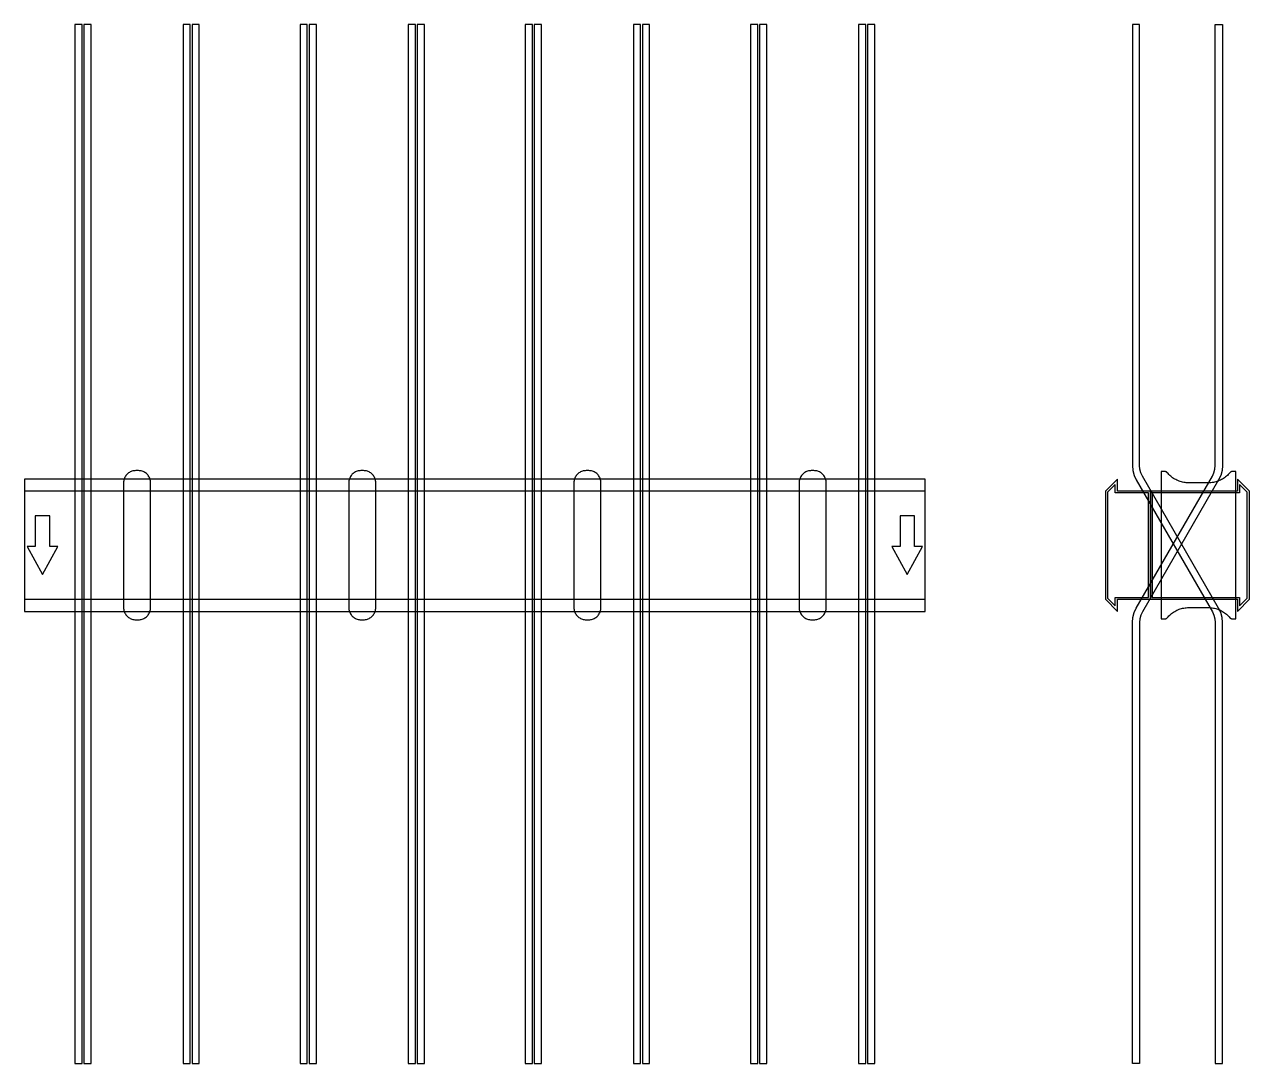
# Model space of a CAD drawing. Extents: x 0 to 1360, y -576 to 578.
import ezdxf

# ---------------------------------------------------------------- set-up
doc = ezdxf.new("R2010")
doc.units = 0
doc.layers.add('Halfen', color=7, linetype='CONTINUOUS')

msp = doc.modelspace()

# ---------------------------------------------------------------- linework, layer by layer
at = {"layer": 'Halfen', "color": 7}
for points in [[(64, -575.609), (64, 578.25), (56, 578.25), (56, -575.609)], [(74, -575.609), (74, 578.25), (66, 578.25), (66, -575.609)], [(184, -575.609), (184, 578.25), (176, 578.25), (176, -575.609)], [(194, -575.609), (194, 578.25), (186, 578.25), (186, -575.609)], [(314, -575.609), (314, 578.25), (306, 578.25), (306, -575.609)], [(324, -575.609), (324, 578.25), (316, 578.25), (316, -575.609)], [(434, -575.609), (434, 578.25), (426, 578.25), (426, -575.609)], [(444, -575.609), (444, 578.25), (436, 578.25), (436, -575.609)], [(564, -575.609), (564, 578.25), (556, 578.25), (556, -575.609)], [(574, -575.609), (574, 578.25), (566, 578.25), (566, -575.609)], [(684, -575.609), (684, 578.25), (676, 578.25), (676, -575.609)], [(694, -575.609), (694, 578.25), (686, 578.25), (686, -575.609)], [(814, -575.609), (814, 578.25), (806, 578.25), (806, -575.609)], [(824, -575.609), (824, 578.25), (816, 578.25), (816, -575.609)], [(934, -575.609), (934, 578.25), (926, 578.25), (926, -575.609)], [(944, -575.609), (944, 578.25), (936, 578.25), (936, -575.609)], [(1330, -575.609), (1330, -85.856), (1329.514, -80.3), (1328.07, -74.912), (1325.713, -69.856), (1241.215, 76.497), (1239.447, 80.289), (1238.365, 84.33), (1238, 88.497), (1238, 578.25), (1230, 578.25), (1230, 88.497), (1230.486, 82.941), (1231.93, 77.553), (1234.287, 72.497), (1318.785, -73.856), (1320.553, -77.648), (1321.635, -81.689), (1322, -85.856), (1322, -575.609)], [(1230, -575.609), (1230, -85.856), (1230.486, -80.3), (1231.93, -74.912), (1234.287, -69.856), (1318.785, 76.497), (1320.553, 80.289), (1321.635, 84.33), (1322, 88.497), (1322, 578.25), (1330, 578.25), (1330, 88.497), (1329.514, 82.941), (1328.07, 77.553), (1325.713, 72.497), (1241.215, -73.856), (1239.447, -77.648), (1238.365, -81.689), (1238, -85.856), (1238, -575.609)], [(140, -69.3), (140, -56.8), (140, 69.3), (139.958, 70.359), (139.834, 71.412), (139.627, 72.452), (139.339, 73.472), (138.972, 74.466), (138.529, 75.429), (138.011, 76.354), (137.422, 77.235), (136.765, 78.068), (136.046, 78.846), (135.268, 79.565), (134.435, 80.222), (133.554, 80.811), (132.629, 81.329), (131.666, 81.772), (130.672, 82.139), (129.652, 82.427), (128.612, 82.634), (127.559, 82.758), (126.5, 82.8), (123.5, 82.8), (122.441, 82.758), (121.388, 82.634), (120.348, 82.427), (119.328, 82.139), (118.334, 81.772), (117.371, 81.329), (116.446, 80.811), (115.565, 80.222), (114.732, 79.565), (113.954, 78.846), (113.235, 78.068), (112.578, 77.235), (111.989, 76.354), (111.471, 75.429), (111.028, 74.466), (110.661, 73.472), (110.373, 72.452), (110.166, 71.412), (110.042, 70.359), (110, 69.3), (110, -56.8), (110, -69.3), (110.042, -70.359), (110.166, -71.412), (110.373, -72.452), (110.661, -73.472), (111.028, -74.466), (111.471, -75.429), (111.989, -76.354), (112.578, -77.235), (113.235, -78.068), (113.954, -78.846), (114.732, -79.565), (115.565, -80.222), (116.446, -80.811), (117.371, -81.329), (118.334, -81.772), (119.328, -82.139), (120.348, -82.427), (121.388, -82.634), (122.441, -82.758), (123.5, -82.8), (126.5, -82.8), (127.559, -82.758), (128.612, -82.634), (129.652, -82.427), (130.672, -82.139), (131.666, -81.772), (132.629, -81.329), (133.554, -80.811), (134.435, -80.222), (135.268, -79.565), (136.046, -78.846), (136.765, -78.068), (137.422, -77.235), (138.011, -76.354), (138.529, -75.429), (138.972, -74.466), (139.339, -73.472), (139.627, -72.452), (139.834, -71.412), (139.958, -70.359), (140, -69.3)], [(390, -69.3), (390, -56.8), (390, 69.3), (389.958, 70.359), (389.834, 71.412), (389.627, 72.452), (389.339, 73.472), (388.972, 74.466), (388.529, 75.429), (388.011, 76.354), (387.422, 77.235), (386.765, 78.068), (386.046, 78.846), (385.268, 79.565), (384.435, 80.222), (383.554, 80.811), (382.629, 81.329), (381.666, 81.772), (380.672, 82.139), (379.652, 82.427), (378.612, 82.634), (377.559, 82.758), (376.5, 82.8), (373.5, 82.8), (372.441, 82.758), (371.388, 82.634), (370.348, 82.427), (369.328, 82.139), (368.334, 81.772), (367.371, 81.329), (366.446, 80.811), (365.565, 80.222), (364.732, 79.565), (363.954, 78.846), (363.235, 78.068), (362.578, 77.235), (361.989, 76.354), (361.471, 75.429), (361.028, 74.466), (360.661, 73.472), (360.373, 72.452), (360.166, 71.412), (360.042, 70.359), (360, 69.3), (360, -56.8), (360, -69.3), (360.042, -70.359), (360.166, -71.412), (360.373, -72.452), (360.661, -73.472), (361.028, -74.466), (361.471, -75.429), (361.989, -76.354), (362.578, -77.235), (363.235, -78.068), (363.954, -78.846), (364.732, -79.565), (365.565, -80.222), (366.446, -80.811), (367.371, -81.329), (368.334, -81.772), (369.328, -82.139), (370.348, -82.427), (371.388, -82.634), (372.441, -82.758), (373.5, -82.8), (376.5, -82.8), (377.559, -82.758), (378.612, -82.634), (379.652, -82.427), (380.672, -82.139), (381.666, -81.772), (382.629, -81.329), (383.554, -80.811), (384.435, -80.222), (385.268, -79.565), (386.046, -78.846), (386.765, -78.068), (387.422, -77.235), (388.011, -76.354), (388.529, -75.429), (388.972, -74.466), (389.339, -73.472), (389.627, -72.452), (389.834, -71.412), (389.958, -70.359), (390, -69.3)], [(640, -69.3), (640, -56.8), (640, 69.3), (639.958, 70.359), (639.834, 71.412), (639.627, 72.452), (639.339, 73.472), (638.972, 74.466), (638.529, 75.429), (638.011, 76.354), (637.422, 77.235), (636.765, 78.068), (636.046, 78.846), (635.268, 79.565), (634.435, 80.222), (633.554, 80.811), (632.629, 81.329), (631.666, 81.772), (630.672, 82.139), (629.652, 82.427), (628.612, 82.634), (627.559, 82.758), (626.5, 82.8), (623.5, 82.8), (622.441, 82.758), (621.388, 82.634), (620.348, 82.427), (619.328, 82.139), (618.334, 81.772), (617.371, 81.329), (616.446, 80.811), (615.565, 80.222), (614.732, 79.565), (613.954, 78.846), (613.235, 78.068), (612.578, 77.235), (611.989, 76.354), (611.471, 75.429), (611.028, 74.466), (610.661, 73.472), (610.373, 72.452), (610.166, 71.412), (610.042, 70.359), (610, 69.3), (610, -56.8), (610, -69.3), (610.042, -70.359), (610.166, -71.412), (610.373, -72.452), (610.661, -73.472), (611.028, -74.466), (611.471, -75.429), (611.989, -76.354), (612.578, -77.235), (613.235, -78.068), (613.954, -78.846), (614.732, -79.565), (615.565, -80.222), (616.446, -80.811), (617.371, -81.329), (618.334, -81.772), (619.328, -82.139), (620.348, -82.427), (621.388, -82.634), (622.441, -82.758), (623.5, -82.8), (626.5, -82.8), (627.559, -82.758), (628.612, -82.634), (629.652, -82.427), (630.672, -82.139), (631.666, -81.772), (632.629, -81.329), (633.554, -80.811), (634.435, -80.222), (635.268, -79.565), (636.046, -78.846), (636.765, -78.068), (637.422, -77.235), (638.011, -76.354), (638.529, -75.429), (638.972, -74.466), (639.339, -73.472), (639.627, -72.452), (639.834, -71.412), (639.958, -70.359), (640, -69.3)], [(890, -69.3), (890, -56.8), (890, 69.3), (889.958, 70.359), (889.834, 71.412), (889.627, 72.452), (889.339, 73.472), (888.972, 74.466), (888.529, 75.429), (888.011, 76.354), (887.422, 77.235), (886.765, 78.068), (886.046, 78.846), (885.268, 79.565), (884.435, 80.222), (883.554, 80.811), (882.629, 81.329), (881.666, 81.772), (880.672, 82.139), (879.652, 82.427), (878.612, 82.634), (877.559, 82.758), (876.5, 82.8), (873.5, 82.8), (872.441, 82.758), (871.388, 82.634), (870.348, 82.427), (869.328, 82.139), (868.334, 81.772), (867.371, 81.329), (866.446, 80.811), (865.565, 80.222), (864.732, 79.565), (863.954, 78.846), (863.235, 78.068), (862.578, 77.235), (861.989, 76.354), (861.471, 75.429), (861.028, 74.466), (860.661, 73.472), (860.373, 72.452), (860.166, 71.412), (860.042, 70.359), (860, 69.3), (860, -56.8), (860, -69.3), (860.042, -70.359), (860.166, -71.412), (860.373, -72.452), (860.661, -73.472), (861.028, -74.466), (861.471, -75.429), (861.989, -76.354), (862.578, -77.235), (863.235, -78.068), (863.954, -78.846), (864.732, -79.565), (865.565, -80.222), (866.446, -80.811), (867.371, -81.329), (868.334, -81.772), (869.328, -82.139), (870.348, -82.427), (871.388, -82.634), (872.441, -82.758), (873.5, -82.8), (876.5, -82.8), (877.559, -82.758), (878.612, -82.634), (879.652, -82.427), (880.672, -82.139), (881.666, -81.772), (882.629, -81.329), (883.554, -80.811), (884.435, -80.222), (885.268, -79.565), (886.046, -78.846), (886.765, -78.068), (887.422, -77.235), (888.011, -76.354), (888.529, -75.429), (888.972, -74.466), (889.339, -73.472), (889.627, -72.452), (889.834, -71.412), (889.958, -70.359), (890, -69.3)], [(1345, -81.8), (1345, 81.8), (1341, 81.8), (1340.846, 81.797), (1340.691, 81.786), (1340.538, 81.769), (1340.385, 81.746), (1340.234, 81.715), (1340.084, 81.678), (1339.936, 81.634), (1339.789, 81.584), (1339.646, 81.527), (1339.505, 81.464), (1339.366, 81.395), (1339.231, 81.32), (1339.1, 81.239), (1338.972, 81.153), (1338.848, 81.06), (1338.728, 80.963), (1338.613, 80.86), (1338.502, 80.752), (1338.397, 80.639), (1338.296, 80.522), (1337.41, 79.491), (1336.479, 78.5), (1335.505, 77.551), (1334.491, 76.646), (1333.437, 75.787), (1332.347, 74.975), (1331.222, 74.211), (1330.064, 73.499), (1328.876, 72.838), (1327.66, 72.23), (1326.418, 71.676), (1325.153, 71.178), (1323.867, 70.736), (1322.563, 70.351), (1321.243, 70.024), (1319.911, 69.756), (1318.567, 69.547), (1317.216, 69.397), (1315.859, 69.307), (1314.5, 69.277), (1292.5, 69.277), (1291.141, 69.307), (1289.784, 69.397), (1288.433, 69.547), (1287.089, 69.756), (1285.757, 70.024), (1284.437, 70.351), (1283.133, 70.736), (1281.847, 71.178), (1280.582, 71.676), (1279.34, 72.23), (1278.124, 72.838), (1276.936, 73.499), (1275.778, 74.211), (1274.653, 74.975), (1273.563, 75.787), (1272.509, 76.646), (1271.495, 77.551), (1270.521, 78.5), (1269.59, 79.491), (1268.704, 80.522), (1268.603, 80.639), (1268.498, 80.752), (1268.387, 80.86), (1268.272, 80.963), (1268.152, 81.06), (1268.028, 81.153), (1267.9, 81.239), (1267.769, 81.32), (1267.634, 81.395), (1267.495, 81.464), (1267.354, 81.527), (1267.211, 81.584), (1267.064, 81.634), (1266.916, 81.678), (1266.766, 81.715), (1266.615, 81.746), (1266.462, 81.769), (1266.309, 81.786), (1266.154, 81.797), (1266, 81.8), (1262, 81.8), (1262, -81.8), (1266, -81.8), (1266.154, -81.797), (1266.309, -81.786), (1266.462, -81.769), (1266.615, -81.746), (1266.766, -81.715), (1266.916, -81.678), (1267.064, -81.634), (1267.211, -81.584), (1267.354, -81.527), (1267.495, -81.464), (1267.634, -81.395), (1267.769, -81.32), (1267.9, -81.239), (1268.028, -81.153), (1268.152, -81.06), (1268.272, -80.963), (1268.387, -80.86), (1268.498, -80.752), (1268.603, -80.639), (1268.704, -80.522), (1269.59, -79.491), (1270.521, -78.5), (1271.495, -77.551), (1272.509, -76.646), (1273.563, -75.787), (1274.653, -74.975), (1275.778, -74.211), (1276.936, -73.499), (1278.124, -72.838), (1279.34, -72.23), (1280.582, -71.676), (1281.847, -71.178), (1283.133, -70.736), (1284.437, -70.351), (1285.757, -70.024), (1287.089, -69.756), (1288.433, -69.547), (1289.784, -69.397), (1291.141, -69.307), (1292.5, -69.277), (1314.5, -69.277), (1315.859, -69.307), (1317.216, -69.397), (1318.567, -69.547), (1319.911, -69.756), (1321.243, -70.024), (1322.563, -70.351), (1323.867, -70.736), (1325.153, -71.178), (1326.418, -71.676), (1327.66, -72.23), (1328.876, -72.838), (1330.064, -73.499), (1331.222, -74.211), (1332.347, -74.975), (1333.437, -75.787), (1334.491, -76.646), (1335.505, -77.551), (1336.479, -78.5), (1337.41, -79.491), (1338.296, -80.522), (1338.397, -80.639), (1338.502, -80.752), (1338.613, -80.86), (1338.728, -80.963), (1338.848, -81.06), (1338.972, -81.153), (1339.1, -81.239), (1339.231, -81.32), (1339.366, -81.395), (1339.505, -81.464), (1339.646, -81.527), (1339.789, -81.584), (1339.936, -81.634), (1340.084, -81.678), (1340.234, -81.715), (1340.385, -81.746), (1340.538, -81.769), (1340.691, -81.786), (1340.846, -81.797), (1341, -81.8)], [(0, -73.5), (1000, -73.5), (1000, 73.5), (0, 73.5)], [(1250, -60), (1250, 60), (1213.5, 60), (1213.5, 73.5), (1200, 60), (1200, -60), (1213.5, -73.5), (1213.5, -60)], [(1360, -60), (1360, 60), (1346.5, 73.5), (1346.5, 60), (1250, 60), (1250, -60), (1346.5, -60), (1346.5, -73.5)], [(0, -60), (1000, -60), (1000, 60), (0, 60)], [(1248, -58), (1248, 58), (1211, 58), (1211, 67.25), (1202.5, 58.75), (1202.5, -58.75), (1211, -67.25), (1211, -58)], [(1357.5, -58.75), (1357.5, 58.75), (1349, 67.25), (1349, 58), (1252, 58), (1252, -58), (1349, -58), (1349, -67.25)], [(20, -32.5), (37, -1.5), (28, -1.5), (28, 32.5), (12, 32.5), (12, -1.5), (3, -1.5)], [(980, -32.5), (997, -1.5), (988, -1.5), (988, 32.5), (972, 32.5), (972, -1.5), (963, -1.5)]]:
    msp.add_lwpolyline(points, close=True, dxfattribs=at)

doc.saveas('drawing.dxf')
